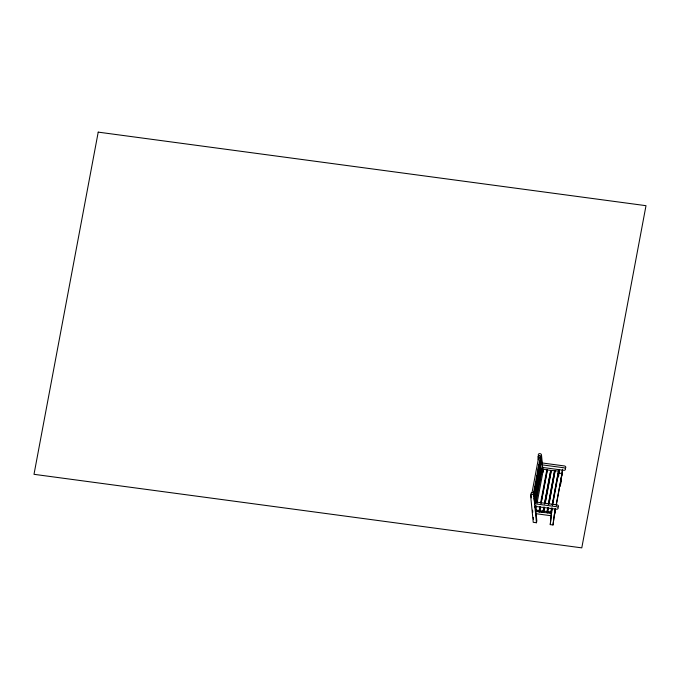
<?xml version="1.0" encoding="UTF-8"?>
<svg xmlns="http://www.w3.org/2000/svg" width="680" height="680" viewBox="0 0 680 680"><rect width="100%" height="100%" fill="white"/><g stroke="black" fill="none" stroke-linecap="round" stroke-linejoin="round"><path stroke-width="1.02" d="M544.289 507.152L543.507 512.49L546.941 512.762L547.902 507.662M546.941 512.762L547.723 507.425M551.794 507.994L550.842 513.094L547.409 512.822L548.182 507.484M550.842 513.094L551.429 508.776M545.054 503.072L551.174 470.45L554.608 470.721L548.854 502.562M552.373 504.942L558.51 471.053L555.075 470.781L549.321 502.631M535.712 511.164L535.891 509.379M543.821 507.085L542.929 512.414L539.512 511.955L540.396 506.625M547.162 471.18L547.289 469.931L550.707 470.39L544.399 504.033M555.152 509.167L553.001 524.977L550.264 524.603L551.862 508.598M543.422 511.998L535.398 510.918L535.585 509.923L535.662 513.663L551.174 515.746L551.625 512.074M551.412 514.751L550.264 524.603M551.608 512.745L552.007 508.75M555.441 508.623L554.548 514.598L555.517 509.447M558.467 476.68L559.164 469.676M558.476 476.825L558.654 475.039M558.917 473.824L559.317 469.829M553.001 524.977L555.058 509.031M562.36 470.11L560.312 486.047L562.581 469.251M531.956 493.025L538.721 456.986L540.319 456.994L540.591 459.714L534.208 493.697M533.553 493.042L540.319 456.994M538.16 470.203L538.347 469.208M537.642 483.743L537.455 484.738L538.144 484.746L537.498 475.379M539.886 471.792L539.699 472.787L540.387 472.796L539.631 462.383M535.262 500.114L534.505 489.693L535.262 500.114L534.573 500.106M534.896 498.397L535.577 498.406L535.763 497.403L534.803 487.662M535.899 496.697L535.143 486.285L535.899 496.697L535.219 496.689M535.534 494.981L536.222 494.989L536.409 493.994L535.466 484.577M536.537 493.281L535.789 482.868L536.537 493.281L535.857 493.272M536.18 491.572L536.86 491.572L537.047 490.577L536.188 481.873M537.37 488.869L537.183 489.872L536.427 479.451L537.37 488.869L536.682 488.861M536.817 488.155L537.506 488.163L537.693 487.16L536.835 478.465M538.008 485.452L537.821 486.455L537.072 476.042L538.008 485.452L537.327 485.452M538.466 483.038L537.71 472.625L538.466 483.038L537.778 483.029L537.565 480.938M538.101 481.321L538.781 481.329L538.968 480.335L538.135 471.962M538.424 479.621L539.104 479.621L539.291 478.627L538.22 467.831M538.738 477.912L539.427 477.912L539.614 476.918L538.773 468.546M539.928 475.21L539.248 475.201L539.062 476.204L539.741 476.212L539.928 475.21L538.866 464.414M539.385 474.495L540.064 474.504L540.251 473.501L539.418 465.137M540.022 471.079L540.711 471.087L540.898 470.092L540.056 461.72M535.347 502.087L541.535 469.132L539.937 469.115M536.809 495.779L537.192 493.714M539.512 481.363L539.894 479.298M540.863 474.147L541.255 472.09L542.852 472.302M535.041 507.892L535.423 505.827M536.197 501.712L541.798 471.844L541.535 469.132M542.7 471.996L542.887 470.993M535.542 511.233L535.781 510L539.172 510.646L538.942 511.879L535.542 511.233L536.545 505.92M537.047 503.2L543.431 469.225L546.831 469.863L540.659 502.698M536.469 522.75L533.825 495.669A1.615 1.258 10.6 0 0 532.108 494.385A1.615 1.258 10.6 0 0 530.63 495.635L533.239 522.317L536.469 522.75L536.817 520.897L535.398 506.319M538.942 511.879L539.946 506.566M540.974 503.565L547.289 469.931M539.512 511.955L540.277 507.875M541.229 502.784L546.966 472.2M543.125 511.394L543.889 507.314M544.654 503.242L550.587 471.639M543.702 511.471L544.272 508.41M545.233 503.31L551.157 471.708M548.292 504.364L554.608 470.721M548.76 504.424L555.075 470.781M547.409 512.822L548.361 507.722M552.194 504.696L558.51 471.053M552.041 507.986L551.42 511.275L551.659 510.042M552.585 505.096L558.611 472.974L562.012 473.62L556.172 504.713M551.174 515.746L551.361 514.751M556.291 505.325L562.012 473.62M543.192 470.45L543.431 469.225M546.592 471.096L546.831 469.863M558.382 474.206L558.611 472.974M554.821 511.921L555.058 510.688M540.209 470.084L540.898 470.092M539.571 473.492L540.251 473.501M538.925 476.91L539.614 476.918M538.611 478.618L539.291 478.627M537.965 482.035L538.654 482.043M536.044 492.277L536.733 492.286M535.406 495.694L536.087 495.703M534.76 499.103L535.449 499.112M543.524 511.224L546.958 511.496M547.417 511.564L550.851 511.836M542.173 467.398L563.737 470.288A1.615 1.258 10.6 0 0 565.462 469.26A1.615 1.258 10.6 0 0 563.983 467.789L541.917 464.831L542.266 462.978L564.332 465.936A1.615 1.258 10.6 0 1 565.531 468.002M534.862 506.319L556.427 509.218A1.615 1.258 10.6 0 0 558.152 508.181A1.615 1.258 10.6 0 0 556.682 506.719L534.616 503.752L534.965 501.899L557.031 504.866A1.615 1.258 10.6 0 1 558.229 506.923M538.594 510.323L540.6 510.595M539.631 510.706L543.057 511.164M546.423 512.397L551.438 513.068M539.767 461.669L540.711 471.087M539.546 464.423L540.387 472.796M538.721 456.986L538.9 458.796M539.121 465.086L540.064 474.504M538.909 467.84L539.741 476.212M538.483 468.503L539.427 477.912M538.271 471.257L539.104 479.621M537.846 471.912L538.781 481.329M537.2 475.329L538.144 484.746M536.562 478.745L537.506 488.163M536.027 483.208L536.86 491.572M535.381 486.616L536.222 494.989M534.744 490.034L535.577 498.406M534.165 491.07L534.369 493.17M534.183 491.402L534.939 501.823L534.106 493.45M534.157 495.924L534.599 500.438M534.097 498.296L534.302 500.387M542.292 463.225L541.476 454.894A1.615 1.258 10.6 0 0 539.759 453.611A1.615 1.258 10.6 0 0 538.288 454.861M542.597 466.352L543.108 471.563M542.657 472.37L541.135 456.748A1.615 1.258 10.6 0 0 539.41 455.464A1.615 1.258 10.6 0 0 537.939 456.713L538.237 459.79M535.092 503.192L534.174 493.816A1.615 1.258 10.6 0 0 532.457 492.533A1.615 1.258 10.6 0 0 530.978 493.782L531.377 497.887M532.585 510.204L532.78 512.252M533.281 517.387L533.486 519.435M98.218 132.132L34 474.317L581.783 547.867L646 205.683L98.218 132.132"/></g></svg>
